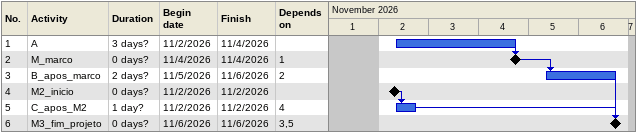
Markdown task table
| ID | Task | Duration | Start | Finish | Predecessors |
|---|---|---|---|---|---|
| 1 | A | 3d? | 2026-11-02 | 2026-11-04 |  |
| 2 | M_marco | 0d? | 2026-11-04 | 2026-11-04 | 1 |
| 3 | B_apos_marco | 2d? | 2026-11-05 | 2026-11-06 | 2 |
| 4 | M2_inicio | 0d? | 2026-11-02 | 2026-11-02 |  |
| 5 | C_apos_M2 | 1d? | 2026-11-02 | 2026-11-02 | 4 |
| 6 | M3_fim_projeto | 0d? | 2026-11-06 | 2026-11-06 | 3, 5 |
